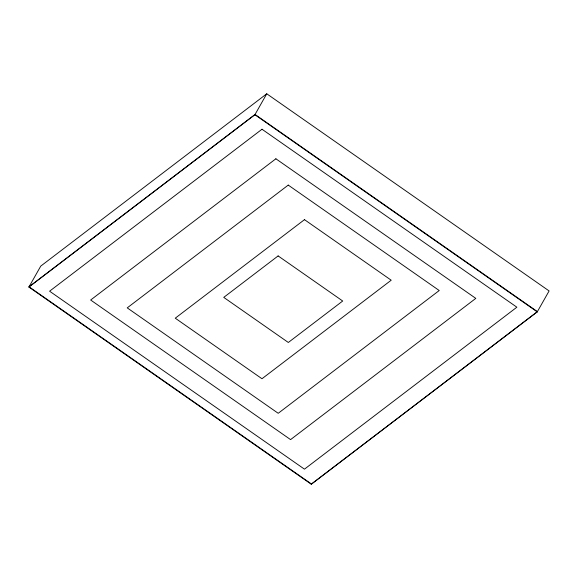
<?xml version="1.0" encoding="UTF-8"?>
<svg xmlns="http://www.w3.org/2000/svg" width="578" height="578" viewBox="0 0 578 578"><rect width="100%" height="100%" fill="white"/><g stroke="black" fill="none" stroke-linecap="round" stroke-linejoin="round"><path stroke-width="0.87" d="M28.9 287.056L40.749 266.111L266.754 93.788L549.1 290.944L537.251 311.889L311.246 484.212L28.9 287.056L254.905 114.733L266.754 93.788M311.246 484.212L537.403 311.614L255.057 114.466L29.052 286.782L311.398 483.938M254.905 114.733L537.251 311.889M262 129.241L49.592 291.196L304.462 469.163L516.869 307.2L262 129.241M275.879 158.784L90.652 300.018L290.575 439.612L475.802 298.385L275.879 158.784M288.249 185.097L127.232 307.872L278.213 413.299L439.229 290.524L288.249 185.097M304.483 219.654L175.257 318.189L261.979 378.742L391.205 280.207L304.483 219.654M278.126 255.924L223.751 297.381L288.328 342.479L342.711 301.015L278.126 255.924"/></g></svg>
